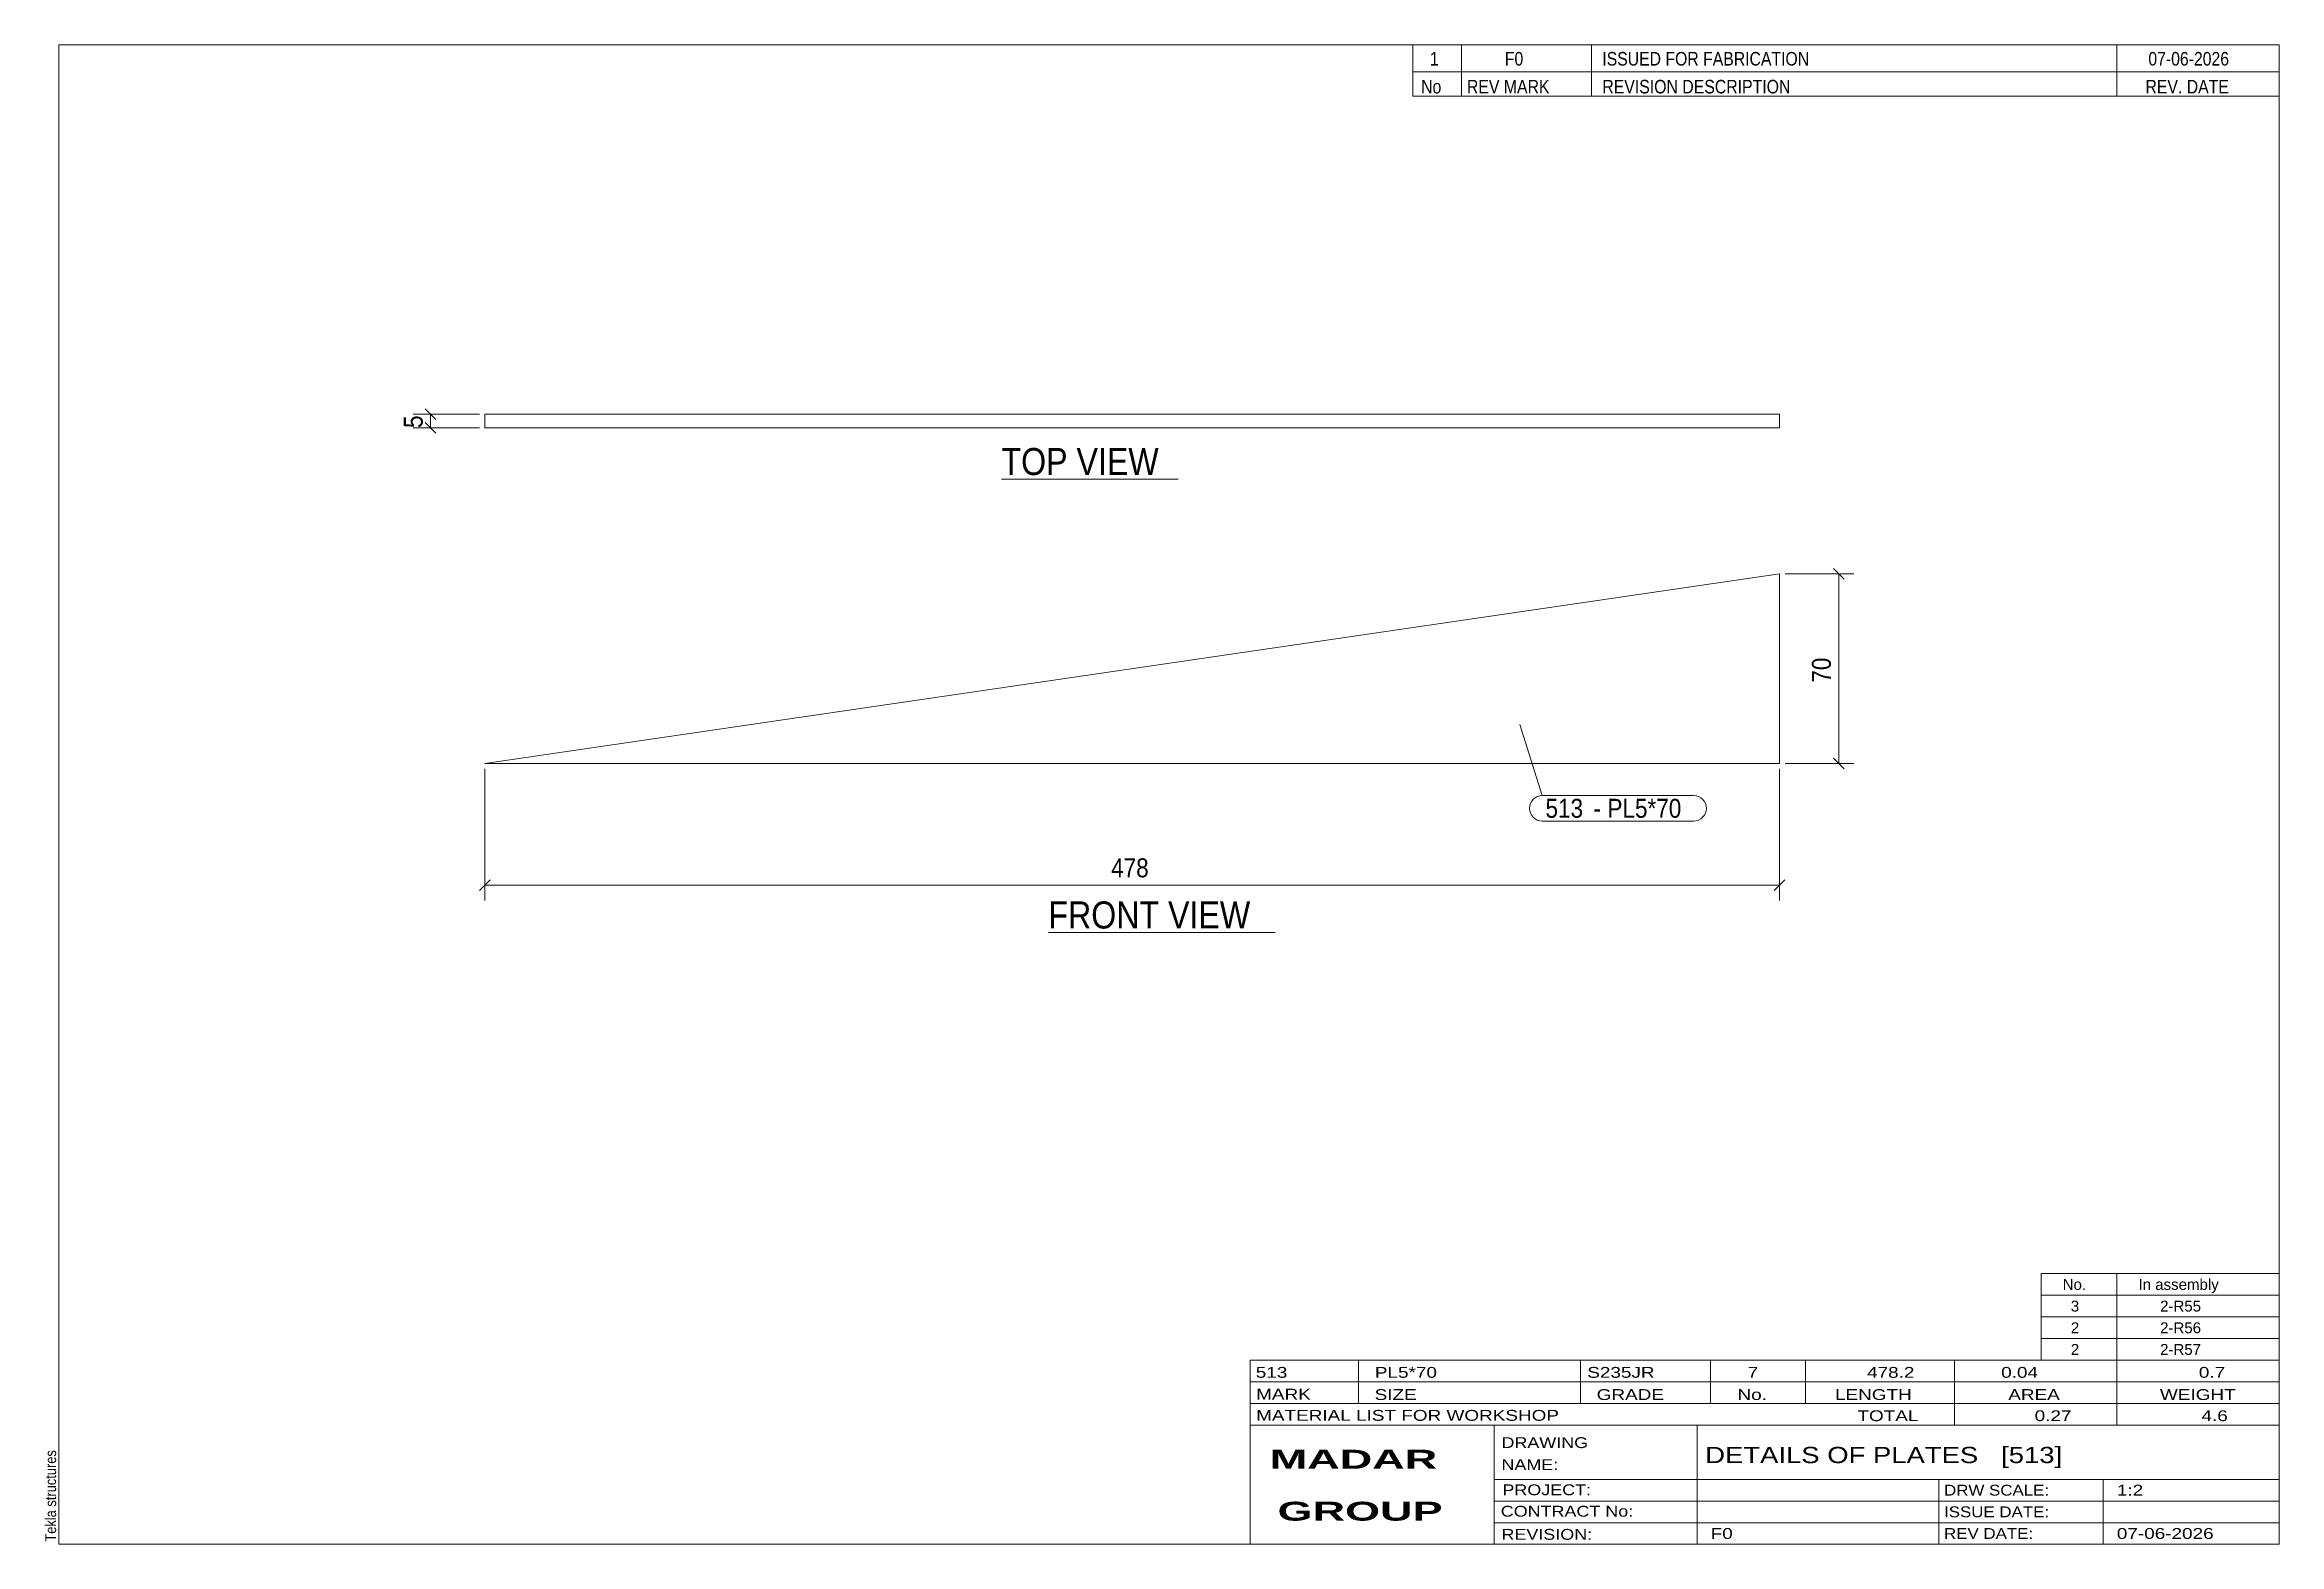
# Model space of a CAD drawing. Header units: millimetres. Extents: x 2 to 415, y 5 to 282.
import ezdxf

# ---------------------------------------------------------------- set-up
doc = ezdxf.new("R2010")
doc.units = ezdxf.units.MM
doc.linetypes.add('XKITLINE00', pattern=[0])
doc.linetypes.add('XKITLINE02', pattern=[4, 2, -2])
for name, color, linetype, lineweight in [('Dimensions', 7, 'Continuous', 0), ('DrawingSheet', 5, 'Continuous', 0), ('OtherObjectType', 7, 'Continuous', 0), ('Part', 2, 'Continuous', 0), ('PartMark', 7, 'Continuous', 0)]:
    doc.layers.add(name, color=color, linetype=linetype, lineweight=lineweight)
doc.styles.add('ARIAL', font='ARIAL.TTF')
doc.styles.add('ARIAL_BOLD', font='ARIALBD.TTF')
doc.styles.add('ARIAL_NARROW', font='ARIALN.TTF')

# ---------------------------------------------------------------- blocks, each defined once
blk = doc.blocks.new('*A1')
at = {"layer": 'Part', "color": 2, "linetype": 'XKITLINE00', "lineweight": 0}
for p, q in [((322.73, 184.25), (83.65, 149.25)), ((322.73, 184.25), (322.73, 149.25)), ((83.65, 149.25), (322.73, 149.25))]:
    blk.add_line(p, q, dxfattribs=at)
blk = doc.blocks.new('*A2')
at = {"layer": 'Part', "color": 2, "linetype": 'XKITLINE00', "lineweight": 0}
for p, q in [((322.73, 213.75), (83.65, 213.75)), ((83.65, 213.75), (83.65, 211.25)), ((322.73, 211.25), (83.65, 211.25)), ((322.73, 213.75), (322.73, 211.25))]:
    blk.add_line(p, q, dxfattribs=at)
at = {"layer": 'Part', "color": 7, "linetype": 'XKITLINE02', "lineweight": 0}
blk.add_line((322.73, 211.25), (322.73, 213.75), dxfattribs=at)
blk = doc.blocks.new('*A3')
at = {"layer": 'DrawingSheet', "color": 5, "linetype": 'XKITLINE00', "lineweight": 0}
for p, q in [((415, 282), (5, 282)), ((5, 282), (5, 5)), ((415, 5), (415, 282)), ((5, 5), (415, 5))]:
    blk.add_line(p, q, dxfattribs=at)
at = {"layer": 'DrawingSheet', "color": 5, "style": 'ARIAL', "width": 0.85}
blk.add_text('Tekla structures', height=2, rotation=90, dxfattribs=at).set_placement((4.5, 5.5))
blk = doc.blocks.new('*A4')
at = {"layer": 'OtherObjectType', "color": 7, "linetype": 'XKITLINE00', "lineweight": 0}
for p, q in [((371, 55), (415, 55)), ((371, 51), (371, 55)), ((385, 51), (385, 55)), ((415, 51), (415, 55)), ((371, 51), (415, 51)), ((371, 47), (371, 51)), ((385, 47), (385, 51)), ((415, 47), (415, 51)), ((371, 47), (415, 47)), ((371, 43), (371, 47)), ((385, 43), (385, 47)), ((415, 43), (415, 47)), ((371, 43), (415, 43)), ((371, 39), (371, 43)), ((385, 39), (385, 43)), ((415, 39), (415, 43)), ((371, 39), (415, 39))]:
    blk.add_line(p, q, dxfattribs=at)
at = {"layer": 'OtherObjectType', "color": 7, "style": 'ARIAL_NARROW', "width": 1.211571}
for s, p in [('No.', (375, 52)), ('In assembly', (389, 52)), ('3', (376.5, 48)), ('2-R55', (392.99, 48)), ('2', (376.5, 44)), ('2-R56', (392.99, 44)), ('2', (376.5, 40)), ('2-R57', (392.99, 40))]:
    blk.add_text(s, height=2, dxfattribs=at).set_placement(p)
blk = doc.blocks.new('*A5')
at = {"layer": 'OtherObjectType', "color": 7, "linetype": 'XKITLINE00', "lineweight": 0}
for p, q in [((255, 282), (415, 282)), ((415, 282), (255, 282)), ((255, 282), (255, 277)), ((264, 282), (264, 277)), ((288, 282), (288, 277)), ((385, 282), (385, 277)), ((415, 282), (415, 277)), ((255, 277), (415, 277)), ((255, 277), (255, 272.5)), ((255, 277), (415, 277)), ((264, 277), (264, 272.5)), ((288, 277), (288, 272.5)), ((385, 277), (385, 272.5)), ((415, 277), (415, 272.5)), ((415, 272.5), (255, 272.5))]:
    blk.add_line(p, q, dxfattribs=at)
at = {"layer": 'OtherObjectType', "color": 7, "style": 'ARIAL_NARROW'}
for s, width, p in [('1', 1.017001, (258.16, 278.15)), ('F0', 1.017001, (272, 278.15)), ('ISSUED FOR FABRICATION', 1.017001, (290, 278.15)), ('07-06-2026', 1.017001, (390.82, 278.15)), ('No', 1.02, (256.54, 273)), ('REV MARK', 1.02, (265, 273)), ('REVISION DESCRIPTION', 1.02, (290, 273)), ('REV. DATE', 1.02, (390.28, 273))]:
    blk.add_text(s, height=2.5, dxfattribs=dict(at, width=width)).set_placement(p)
blk = doc.blocks.new('*A6')
at = {"layer": 'OtherObjectType', "color": 7, "linetype": 'XKITLINE00', "lineweight": 0}
for p, q in [((225, 39), (415, 39)), ((225, 39), (225, 35)), ((225, 39), (415, 39)), ((245, 35), (245, 39)), ((286, 35), (286, 39)), ((310, 35), (310, 39)), ((327.5, 35), (327.5, 39)), ((355, 35), (355, 39)), ((385, 35), (385, 39)), ((415, 35), (415, 39)), ((225, 35), (415, 35)), ((225, 35), (225, 5)), ((225, 35), (415, 35)), ((245, 31), (245, 35)), ((286, 31), (286, 35)), ((310, 31), (310, 35)), ((327.5, 31), (327.5, 35)), ((355, 31), (355, 35)), ((385, 31), (385, 35)), ((415, 31), (415, 35)), ((225, 31), (415, 31)), ((355, 27), (355, 31)), ((385, 27), (385, 31)), ((415, 27), (415, 31)), ((225, 27), (415, 27)), ((270, 21), (270, 27)), ((307.5, 17), (307.5, 27)), ((415, 21), (415, 27)), ((270, 21), (270, 5)), ((415, 17), (415, 21)), ((270, 17), (415, 17)), ((307.5, 5), (307.5, 17)), ((352.16, 13), (352.16, 17)), ((382.5, 5), (382.5, 17)), ((415, 13), (415, 17)), ((270, 13), (415, 13)), ((352.16, 5), (352.16, 13)), ((415, 9), (415, 13)), ((270, 9), (415, 9)), ((415, 5), (415, 9)), ((225, 5), (415, 5)), ((262.5, 5), (415, 5))]:
    blk.add_line(p, q, dxfattribs=at)
at = {"layer": 'OtherObjectType', "color": 7, "style": 'ARIAL_NARROW'}
for s, height, width, p in [('513', 2, 1.525501, (226.01, 35.76)), ('PL5*70', 2, 1.525501, (248, 35.76)), ('S235JR', 2, 1.525501, (287.22, 35.76)), ('7', 2, 1.525501, (316.82, 35.76)), ('478.2', 2, 1.525501, (338.88, 35.76)), ('0.04', 2, 1.525501, (363.64, 35.76)), ('0.7', 2, 1.525501, (400.14, 35.76)), ('MARK', 2, 1.525501, (226.08, 31.73)), ('SIZE', 2, 1.525501, (247.96, 31.66)), ('GRADE', 2, 1.525501, (288.96, 31.66)), ('No.', 2, 1.525501, (314.96, 31.66)), ('LENGTH', 2, 1.525501, (332.96, 31.66)), ('AREA', 2, 1.525501, (364.96, 31.66)), ('WEIGHT', 2, 1.525501, (392.96, 31.66)), ('MATERIAL LIST FOR WORKSHOP', 2, 1.525501, (226.08, 27.82)), ('TOTAL', 2, 1.525501, (337.1, 27.75)), ('0.27', 2, 1.525501, (369.83, 27.75)), ('4.6', 2, 1.525501, (400.63, 27.75)), ('DRAWING', 2, 1.445, (271.38, 22.78)), ('NAME:', 2, 1.445, (271.38, 18.72)), ('DETAILS OF PLATES   [513]', 3, 1.474651, (309, 20)), ('PROJECT:', 2, 1.445, (271.55, 14.07)), ('DRW SCALE:', 2, 1.36, (353.1, 14)), ('1:2', 2, 1.525501, (385, 14)), ('CONTRACT No:', 2, 1.445, (271.25, 10.11)), ('ISSUE DATE:', 2, 1.36, (353.1, 10)), ('REVISION:', 2, 1.445, (271.38, 5.84)), ('F0', 2, 1.525501, (310, 6)), ('REV DATE:', 2, 1.36, (353.1, 6)), ('07-06-2026', 2, 1.525501, (385, 6))]:
    blk.add_text(s, height=height, dxfattribs=dict(at, width=width)).set_placement(p)
at = {"layer": 'OtherObjectType', "color": 1, "style": 'ARIAL_BOLD', "width": 1.7}
for s, p in [('MADAR ', (228.58, 18.97)), ('GROUP', (230.03, 9.37))]:
    blk.add_text(s, height=3.5, dxfattribs=at).set_placement(p)
blk = doc.blocks.new('*A7')
at = {"layer": 'Dimensions', "color": 7, "linetype": 'XKITLINE00', "lineweight": 0}
for p, q in [((83.65, 148.25), (83.65, 123.95)), ((322.73, 148.25), (322.73, 123.95)), ((84.64, 127.74), (82.66, 125.76)), ((83.65, 126.75), (322.73, 126.75)), ((323.72, 127.74), (321.74, 125.76))]:
    blk.add_line(p, q, dxfattribs=at)
at = {"layer": 'Dimensions', "color": 3}
for p in [(83.65, 126.75), (322.73, 126.75)]:
    blk.add_point(p, dxfattribs=at)
at = {"layer": 'Dimensions', "color": 3, "style": 'ARIAL', "width": 0.85}
blk.add_text('478', height=3.5, dxfattribs=at).set_placement((199.3, 128.2))
blk = doc.blocks.new('*A8')
at = {"layer": 'Dimensions', "color": 7, "linetype": 'XKITLINE00', "lineweight": 0}
for p, q in [((323.73, 184.25), (336.45, 184.25)), ((332.66, 185.24), (334.64, 183.26)), ((333.65, 149.25), (333.65, 184.25)), ((323.73, 149.25), (336.45, 149.25)), ((332.66, 150.24), (334.64, 148.26))]:
    blk.add_line(p, q, dxfattribs=at)
at = {"layer": 'Dimensions', "color": 3}
for p in [(333.65, 184.25), (333.65, 149.25)]:
    blk.add_point(p, dxfattribs=at)
at = {"layer": 'Dimensions', "color": 3, "style": 'ARIAL', "width": 0.85}
blk.add_text('70', height=3.5, rotation=90.0002, dxfattribs=at).set_placement((332.2, 164.16))
blk = doc.blocks.new('*A9')
at = {"layer": 'PartMark', "color": 7, "linetype": 'XKITLINE00', "lineweight": 0}
for p, q in [((274.77, 156.4), (278.91, 143.3)), ((278.91, 143.3), (306.86, 143.3)), ((278.91, 138.6), (306.86, 138.6))]:
    blk.add_line(p, q, dxfattribs=at)
for centre, start, end in [((278.91, 140.95), 90, 270), ((306.86, 140.95), 270, 90)]:
    blk.add_arc(centre, 2.35, start, end, dxfattribs=at)
at = {"layer": 'PartMark', "color": 1, "style": 'ARIAL', "width": 0.85}
blk.add_text('513', height=3.5, dxfattribs=at).set_placement((279.51, 139.2))
at = {"layer": 'PartMark', "color": 3, "style": 'ARIAL', "width": 0.85}
for s, p in [('-', (288.35, 139.2)), ('PL5*70', (290.95, 139.2))]:
    blk.add_text(s, height=3.5, dxfattribs=at).set_placement(p)
blk = doc.blocks.new('*A10')
at = {"layer": 'OtherObjectType', "color": 7, "linetype": 'XKITLINE00', "lineweight": 0}
blk.add_line((187.72, 118), (229.58, 118), dxfattribs=at)
at = {"layer": 'OtherObjectType', "color": 3, "style": 'ARIAL', "width": 0.85}
blk.add_text('FRONT VIEW', height=5, dxfattribs=at).set_placement((187.72, 118.75))
blk = doc.blocks.new('*A11')
at = {"layer": 'Dimensions', "color": 7, "linetype": 'XKITLINE00', "lineweight": 0}
for p, q in [((72.66, 214.74), (74.64, 212.76)), ((82.65, 213.75), (70.45, 213.75)), ((82.65, 211.25), (70.45, 211.25)), ((72.66, 212.24), (74.64, 210.26)), ((73.65, 211.25), (73.65, 213.75))]:
    blk.add_line(p, q, dxfattribs=at)
at = {"layer": 'Dimensions', "color": 3}
for p in [(73.65, 213.75), (73.65, 211.25)]:
    blk.add_point(p, dxfattribs=at)
at = {"layer": 'Dimensions', "color": 3, "style": 'ARIAL', "width": 0.85}
blk.add_text('5', height=3.5, rotation=90.0002, dxfattribs=at).set_placement((72.2, 211.2))
blk = doc.blocks.new('*A12')
at = {"layer": 'OtherObjectType', "color": 7, "linetype": 'XKITLINE00', "lineweight": 0}
blk.add_line((179.06, 201.75), (211.67, 201.75), dxfattribs=at)
at = {"layer": 'OtherObjectType', "color": 3, "style": 'ARIAL', "width": 0.85}
blk.add_text('TOP VIEW', height=5, dxfattribs=at).set_placement((179.06, 202.5))

msp = doc.modelspace()

# ---------------------------------------------------------------- block references
at = {"lineweight": 0}
for name in ['*A3', '*A5', '*A11', '*A2', '*A12', '*A1', '*A8', '*A9', '*A7', '*A10', '*A4', '*A6']:
    msp.add_blockref(name, (0, 0), dxfattribs=at)

doc.saveas('drawing.dxf')
